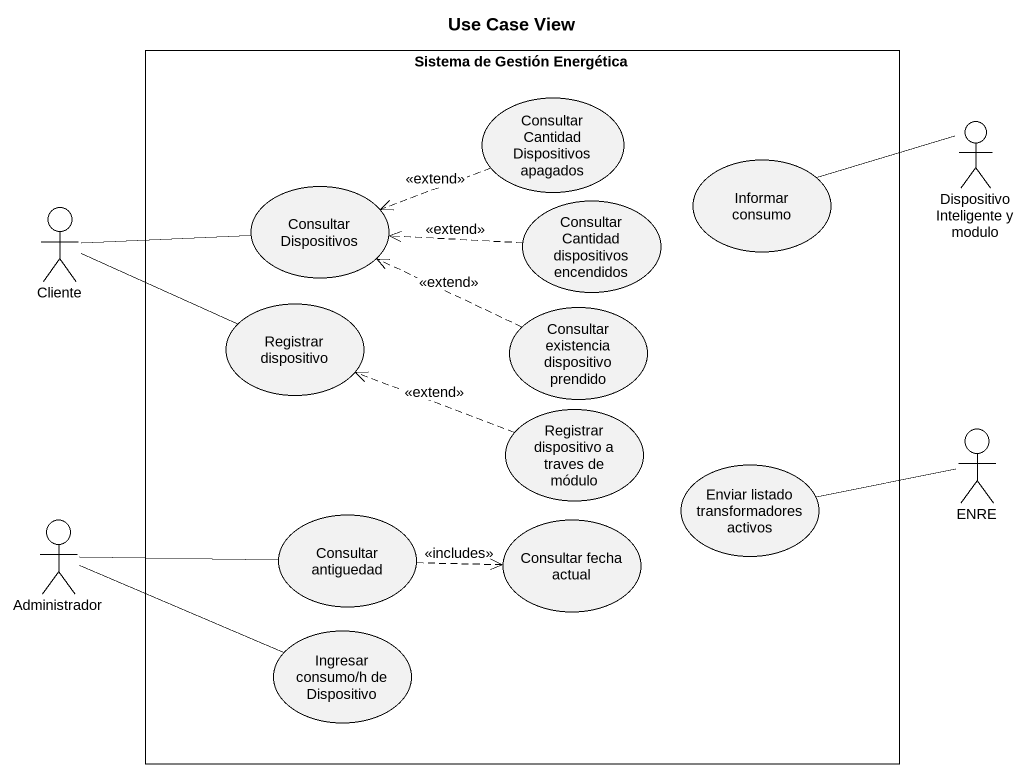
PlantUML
@startuml
title Use Case View
rectangle "Sistema de Gestión Energética" as Sistema_de_Gestión {
  usecase "Consultar Cantidad Dispositivos apagados" as Consultar_Cantidad
  usecase "Informar consumo" as Informar_consumo
  usecase "Consultar Dispositivos" as Consultar_Dispositivos
  usecase "Consultar Cantidad dispositivos encendidos" as Consultar_Cantidad_2
  usecase "Registrar dispositivo" as Registrar_dispositivo
  usecase "Consultar existencia dispositivo prendido" as Consultar_existencia
  usecase "Registrar dispositivo a traves de módulo" as Registrar_dispositivo_a
  usecase "Enviar listado transformadores activos" as Enviar_listado
  usecase "Consultar antiguedad" as Consultar_antiguedad
  usecase "Consultar fecha actual" as Consultar_fecha_actual
  usecase "Ingresar consumo/h de Dispositivo" as Ingresar_consumo_h_de
}
actor "Dispositivo Inteligente y modulo" as Dispositivo_Inteligente_y
actor Cliente
actor ENRE
actor Administrador
Consultar_Cantidad .left.> Consultar_Dispositivos : <<extend>>
Dispositivo_Inteligente_y -left- Informar_consumo
Cliente -right- Consultar_Dispositivos
Cliente -right- Registrar_dispositivo
Consultar_Cantidad_2 .left.> Consultar_Dispositivos : <<extend>>
Consultar_existencia .left.> Consultar_Dispositivos : <<extend>>
Registrar_dispositivo_a .left.> Registrar_dispositivo : <<extend>>
ENRE -left- Enviar_listado
Administrador -right- Consultar_antiguedad
Administrador -right- Ingresar_consumo_h_de
Consultar_antiguedad .right.> Consultar_fecha_actual : <<includes>>
@enduml
